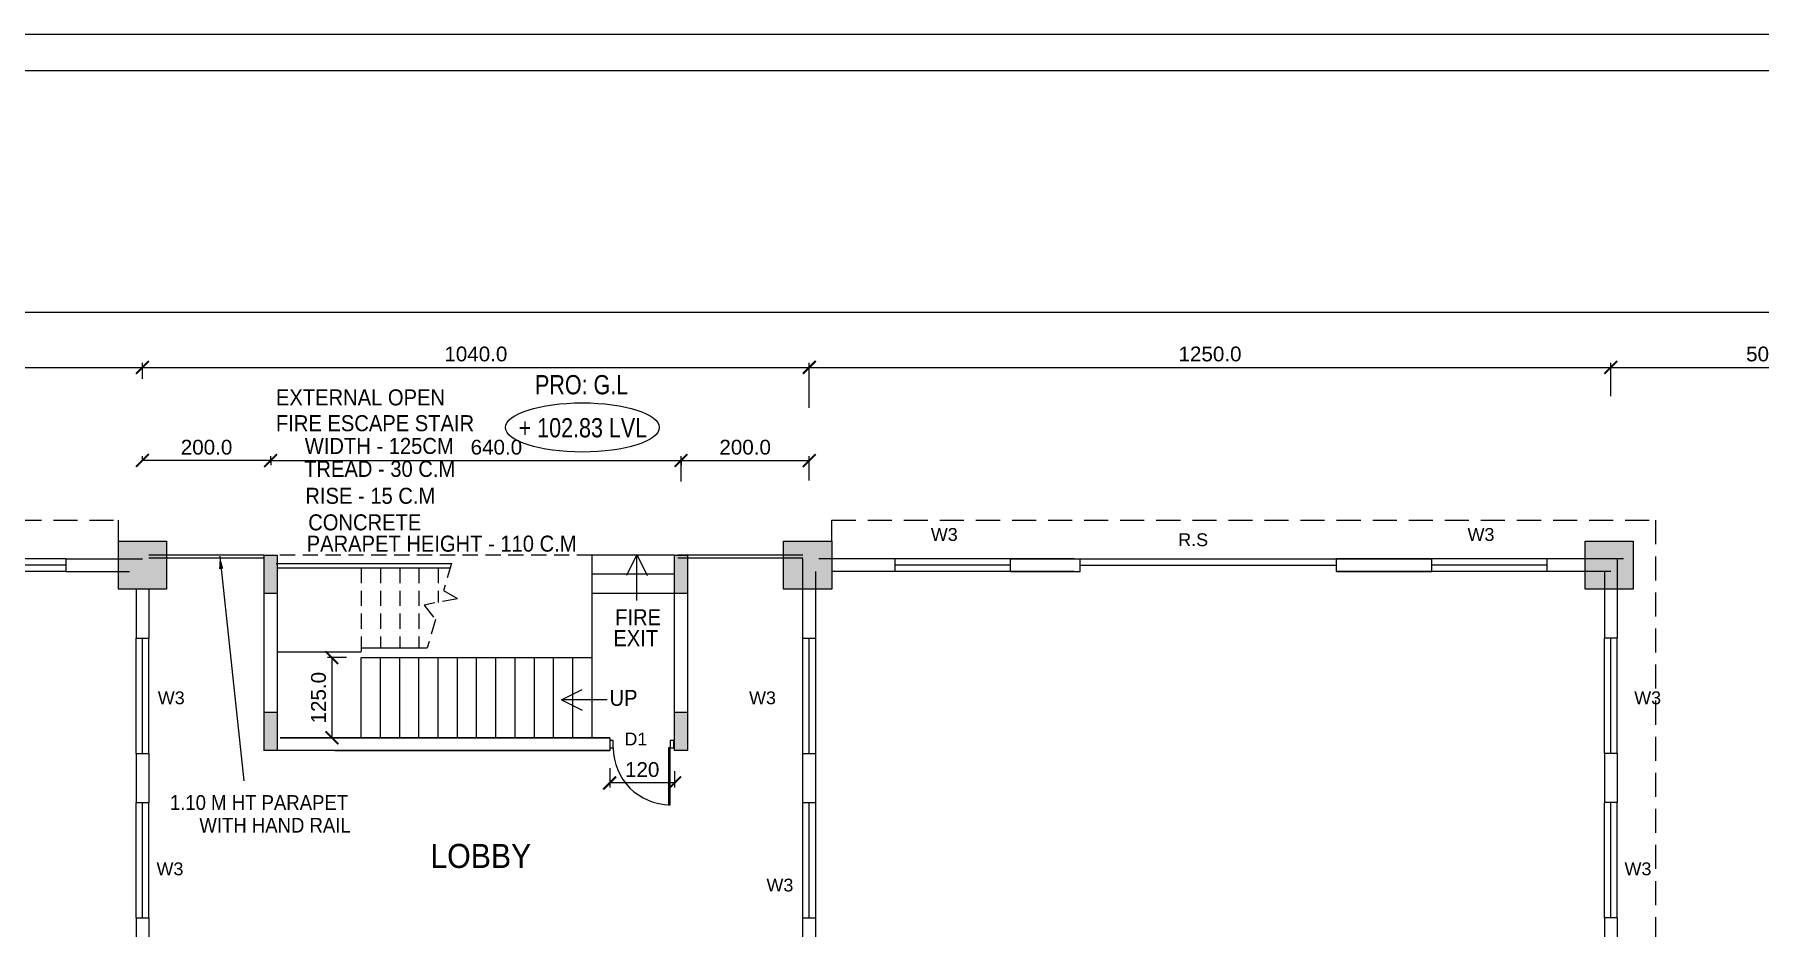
# Model space of a CAD drawing. Extents: x 53439 to 79867, y -144071 to -73305.
# Drawn here: x 59404 to 62094, y -123435 to -122042 of the extents above; entities that cross this region are included whole.
import ezdxf
from ezdxf.enums import TextEntityAlignment as Align

# ---------------------------------------------------------------- set-up
doc = ezdxf.new("R2010")
doc.units = 0
doc.header["$LTSCALE"] = 0.1
doc.header["$MEASUREMENT"] = 0
doc.header["$PDMODE"] = 35
doc.header["$PDSIZE"] = -0.8
doc.linetypes.add('HIDDEN', pattern=[0.375, 0.25, -0.125])
doc.layers.get('0').update_dxf_attribs({"linetype": 'CONTINUOUS'})
doc.layers.get('DEFPOINTS').update_dxf_attribs({"linetype": 'CONTINUOUS'})
for name, color, linetype in [('BOR', 200, 'CONTINUOUS'), ('BOR1', 230, 'CONTINUOUS'), ('DOOR', 30, 'CONTINUOUS'), ('ESELEVATION', 7, 'CONTINUOUS'), ('HAT', 253, 'CONTINUOUS'), ('LAYER4', 130, 'CONTINUOUS'), ('STAIR', 142, 'CONTINUOUS'), ('TEXT', 7, 'CONTINUOUS'), ('TEXT-3', 130, 'CONTINUOUS'), ('THIN_HA', 253, 'CONTINUOUS'), ('WALL', 6, 'CONTINUOUS'), ('WIN', 102, 'CONTINUOUS')]:
    doc.layers.add(name, color=color, linetype=linetype)
doc.styles.add('1MM', font='arial.ttf')
doc.styles.add('DIM', font='arial.ttf', dxfattribs={"width": 0.7, "height": 1})
doc.styles.add('DUTCH', font='arial.ttf')
doc.dimstyles.new('KRI', dxfattribs={"dimtxt": 23, "dimasz": 20, "dimexe": 7, "dimexo": 0, "dimgap": 9, "dimtad": 1, "dimdec": 1, "dimzin": 1, "dimtxsty": '1MM', "dimblk": 'ARCHTICK', "dimcen": 0.5, "dimclrd": 252, "dimclre": 252, "dimclrt": 7, "dimaunit": 1, "dimadec": 8, "dimazin": 3, "dimtfac": 1, "dimtdec": 1, "dimtmove": 0, "dimatfit": 3})

# ---------------------------------------------------------------- blocks, each defined once
blk = doc.blocks.new('A$C764D24B9')
at = {"layer": 'DOOR'}
for points in [[(0.056, 0.111), (0.083, 0.111), (0.083, 1), (0.056, 1)], [(0, 0), (0.056, 0), (0.056, 0.111), (0, 0.111)], [(0.944, 0), (1, 0), (1, 0.111), (0.944, 0.111)]]:
    blk.add_lwpolyline(points, close=True, dxfattribs=at)
blk.add_arc((0.056, 0.111), 0.889, 0, 90, dxfattribs=at)
blk = doc.blocks.new('_ARCHTICK')
at = {"layer": 'WALL', "color": 0, "const_width": 0.15}
blk.add_lwpolyline([(-0.5, -0.5), (0.5, 0.5)], dxfattribs=at)
blk = doc.blocks.new('*D48')
at = {"color": 252, "linetype": 'CONTINUOUS', "ltscale": 0.1}
for p, q in [((59572.3, -122706.8), (59572.3, -122699.8)), ((59772.3, -122706.8), (59772.3, -122699.8)), ((59772.3, -122706.8), (59572.3, -122706.8))]:
    blk.add_line(p, q, dxfattribs=at)
at = {"layer": 'DEFPOINTS', "color": 0, "linetype": 'CONTINUOUS', "ltscale": 0.1}
for p in [(59572.3, -122706.8), (59572.3, -122706.8), (59772.3, -122706.8)]:
    blk.add_point(p, dxfattribs=at)
at = {"color": 252, "linetype": 'CONTINUOUS', "ltscale": 0.1, "xscale": 20, "yscale": 20, "zscale": 20, "rotation": 180}
blk.add_blockref('_ARCHTICK', (59572.3, -122706.8), dxfattribs=at)
at = {"color": 252, "linetype": 'CONTINUOUS', "ltscale": 0.1, "xscale": 20, "yscale": 20, "zscale": 20}
blk.add_blockref('_ARCHTICK', (59772.3, -122706.8), dxfattribs=at)
at = {"color": 7, "linetype": 'CONTINUOUS', "ltscale": 0.1, "insert": (59672.3, -122686.1), "char_height": 23, "attachment_point": 5, "style": '1MM'}
blk.add_mtext('200.0', dxfattribs=at)
blk = doc.blocks.new('*D49')
at = {"color": 252, "linetype": 'CONTINUOUS', "ltscale": 0.1}
for p, q in [((60412.3, -122739.5), (60412.3, -122699.8)), ((60612.3, -122738), (60612.3, -122699.8)), ((60412.3, -122706.8), (60612.3, -122706.8))]:
    blk.add_line(p, q, dxfattribs=at)
at = {"layer": 'DEFPOINTS', "color": 0, "linetype": 'CONTINUOUS', "ltscale": 0.1}
for p in [(60612.3, -122706.8), (60412.3, -122739.5), (60612.3, -122738)]:
    blk.add_point(p, dxfattribs=at)
at = {"color": 252, "linetype": 'CONTINUOUS', "ltscale": 0.1, "xscale": 20, "yscale": 20, "zscale": 20, "rotation": 180}
blk.add_blockref('_ARCHTICK', (60412.3, -122706.8), dxfattribs=at)
at = {"color": 252, "linetype": 'CONTINUOUS', "ltscale": 0.1, "xscale": 20, "yscale": 20, "zscale": 20}
blk.add_blockref('_ARCHTICK', (60612.3, -122706.8), dxfattribs=at)
at = {"color": 7, "linetype": 'CONTINUOUS', "ltscale": 0.1, "insert": (60512.3, -122686.1), "char_height": 23, "attachment_point": 5, "style": '1MM'}
blk.add_mtext('200.0', dxfattribs=at)
blk = doc.blocks.new('HHRH')
at = {"layer": 'THIN_HA', "linetype": 'CONTINUOUS', "ltscale": 0.1}
blk.add_hatch(color=2, dxfattribs=at).paths.add_polyline_path([(-6923.03, -1177.102), (-6922.28, -1177.102), (-6922.28, -1177.852), (-6923.03, -1177.852)])
at = {"layer": 'THIN_HA', "color": 2, "linetype": 'CONTINUOUS', "ltscale": 0.1}
blk.add_lwpolyline([(-6923.03, -1177.102), (-6922.28, -1177.102), (-6922.28, -1177.852), (-6923.03, -1177.852)], close=True, dxfattribs=at)
blk = doc.blocks.new('*D60')
at = {"color": 252, "linetype": 'CONTINUOUS', "ltscale": 0.1}
for p, q in [((59572.3, -122706.8), (59572.3, -122699.8)), ((59772.3, -122706.8), (59772.3, -122699.8)), ((59772.3, -122706.8), (59572.3, -122706.8))]:
    blk.add_line(p, q, dxfattribs=at)
at = {"layer": 'DEFPOINTS', "color": 0, "linetype": 'CONTINUOUS', "ltscale": 0.1}
for p in [(59572.3, -122706.8), (59572.3, -122706.8), (59772.3, -122706.8)]:
    blk.add_point(p, dxfattribs=at)
at = {"color": 252, "linetype": 'CONTINUOUS', "ltscale": 0.1, "xscale": 20, "yscale": 20, "zscale": 20, "rotation": 180}
blk.add_blockref('_ARCHTICK', (59572.3, -122706.8), dxfattribs=at)
at = {"color": 252, "linetype": 'CONTINUOUS', "ltscale": 0.1, "xscale": 20, "yscale": 20, "zscale": 20}
blk.add_blockref('_ARCHTICK', (59772.3, -122706.8), dxfattribs=at)
at = {"color": 7, "linetype": 'CONTINUOUS', "ltscale": 0.1, "insert": (59672.3, -122686.1), "char_height": 23, "attachment_point": 5, "style": '1MM'}
blk.add_mtext('200.0', dxfattribs=at)
blk = doc.blocks.new('*D61')
at = {"color": 252, "linetype": 'CONTINUOUS', "ltscale": 0.1}
for p, q in [((60412.3, -122739.5), (60412.3, -122699.8)), ((60612.3, -122738), (60612.3, -122699.8)), ((60412.3, -122706.8), (60612.3, -122706.8))]:
    blk.add_line(p, q, dxfattribs=at)
at = {"layer": 'DEFPOINTS', "color": 0, "linetype": 'CONTINUOUS', "ltscale": 0.1}
for p in [(60612.3, -122706.8), (60412.3, -122739.5), (60612.3, -122738)]:
    blk.add_point(p, dxfattribs=at)
at = {"color": 252, "linetype": 'CONTINUOUS', "ltscale": 0.1, "xscale": 20, "yscale": 20, "zscale": 20, "rotation": 180}
blk.add_blockref('_ARCHTICK', (60412.3, -122706.8), dxfattribs=at)
at = {"color": 252, "linetype": 'CONTINUOUS', "ltscale": 0.1, "xscale": 20, "yscale": 20, "zscale": 20}
blk.add_blockref('_ARCHTICK', (60612.3, -122706.8), dxfattribs=at)
at = {"color": 7, "linetype": 'CONTINUOUS', "ltscale": 0.1, "insert": (60512.3, -122686.1), "char_height": 23, "attachment_point": 5, "style": '1MM'}
blk.add_mtext('200.0', dxfattribs=at)
blk = doc.blocks.new('*D70')
at = {"color": 252, "linetype": 'CONTINUOUS', "ltscale": 0.1}
for p, q in [((59572.3, -122706.8), (59572.3, -122699.8)), ((59772.3, -122706.8), (59772.3, -122699.8)), ((59772.3, -122706.8), (59572.3, -122706.8))]:
    blk.add_line(p, q, dxfattribs=at)
at = {"layer": 'DEFPOINTS', "color": 0, "linetype": 'CONTINUOUS', "ltscale": 0.1}
for p in [(59572.3, -122706.8), (59572.3, -122706.8), (59772.3, -122706.8)]:
    blk.add_point(p, dxfattribs=at)
at = {"color": 252, "linetype": 'CONTINUOUS', "ltscale": 0.1, "xscale": 20, "yscale": 20, "zscale": 20, "rotation": 180}
blk.add_blockref('_ARCHTICK', (59572.3, -122706.8), dxfattribs=at)
at = {"color": 252, "linetype": 'CONTINUOUS', "ltscale": 0.1, "xscale": 20, "yscale": 20, "zscale": 20}
blk.add_blockref('_ARCHTICK', (59772.3, -122706.8), dxfattribs=at)
at = {"color": 7, "linetype": 'CONTINUOUS', "ltscale": 0.1, "insert": (59672.3, -122686.1), "char_height": 23, "attachment_point": 5, "style": '1MM'}
blk.add_mtext('200.0', dxfattribs=at)
blk = doc.blocks.new('*D71')
at = {"color": 252, "linetype": 'CONTINUOUS', "ltscale": 0.1}
for p, q in [((60412.3, -122739.5), (60412.3, -122699.8)), ((60612.3, -122738), (60612.3, -122699.8)), ((60412.3, -122706.8), (60612.3, -122706.8))]:
    blk.add_line(p, q, dxfattribs=at)
at = {"layer": 'DEFPOINTS', "color": 0, "linetype": 'CONTINUOUS', "ltscale": 0.1}
for p in [(60612.3, -122706.8), (60412.3, -122739.5), (60612.3, -122738)]:
    blk.add_point(p, dxfattribs=at)
at = {"color": 252, "linetype": 'CONTINUOUS', "ltscale": 0.1, "xscale": 20, "yscale": 20, "zscale": 20, "rotation": 180}
blk.add_blockref('_ARCHTICK', (60412.3, -122706.8), dxfattribs=at)
at = {"color": 252, "linetype": 'CONTINUOUS', "ltscale": 0.1, "xscale": 20, "yscale": 20, "zscale": 20}
blk.add_blockref('_ARCHTICK', (60612.3, -122706.8), dxfattribs=at)
at = {"color": 7, "linetype": 'CONTINUOUS', "ltscale": 0.1, "insert": (60512.3, -122686.1), "char_height": 23, "attachment_point": 5, "style": '1MM'}
blk.add_mtext('200.0', dxfattribs=at)
blk = doc.blocks.new('*D72')
at = {"color": 252, "linetype": 'CONTINUOUS', "ltscale": 0.1}
for p, q in [((59772.3, -122706.8), (59772.3, -122713.8)), ((59772.3, -122706.8), (60412.3, -122706.8)), ((60412.3, -122706.8), (60412.3, -122713.8))]:
    blk.add_line(p, q, dxfattribs=at)
at = {"layer": 'DEFPOINTS', "color": 0, "linetype": 'CONTINUOUS', "ltscale": 0.1}
for p in [(59772.3, -122706.8), (60412.3, -122706.8), (60412.3, -122706.8)]:
    blk.add_point(p, dxfattribs=at)
at = {"color": 252, "linetype": 'CONTINUOUS', "ltscale": 0.1, "xscale": 20, "yscale": 20, "zscale": 20, "rotation": 180}
blk.add_blockref('_ARCHTICK', (59772.3, -122706.8), dxfattribs=at)
at = {"color": 252, "linetype": 'CONTINUOUS', "ltscale": 0.1, "xscale": 20, "yscale": 20, "zscale": 20}
blk.add_blockref('_ARCHTICK', (60412.3, -122706.8), dxfattribs=at)
at = {"color": 7, "linetype": 'CONTINUOUS', "ltscale": 0.1, "insert": (60124.3, -122686.1), "char_height": 23, "attachment_point": 5, "style": '1MM'}
blk.add_mtext('640.0', dxfattribs=at)
blk = doc.blocks.new('*D97')
at = {"layer": 'DEFPOINTS', "color": 0, "linetype": 'CONTINUOUS', "ltscale": 0.1}
for p in [(59572.3, -122561.6), (58322.3, -122579.4), (59572.3, -122579.4)]:
    blk.add_point(p, dxfattribs=at)
at = {"layer": 'WIN', "color": 252, "linetype": 'CONTINUOUS', "ltscale": 0.1}
for p, q in [((58322.3, -122579.4), (58322.3, -122554.6)), ((58322.3, -122561.6), (59572.3, -122561.6)), ((59572.3, -122579.4), (59572.3, -122554.6))]:
    blk.add_line(p, q, dxfattribs=at)
at = {"layer": 'WIN', "color": 252, "linetype": 'CONTINUOUS', "ltscale": 0.1, "xscale": 20, "yscale": 20, "zscale": 20, "rotation": 180}
blk.add_blockref('_ARCHTICK', (58322.3, -122561.6), dxfattribs=at)
at = {"layer": 'WIN', "color": 252, "linetype": 'CONTINUOUS', "ltscale": 0.1, "xscale": 20, "yscale": 20, "zscale": 20}
blk.add_blockref('_ARCHTICK', (59572.3, -122561.6), dxfattribs=at)
at = {"layer": 'WIN', "color": 7, "linetype": 'CONTINUOUS', "ltscale": 0.1, "insert": (58947.3, -122540.8), "char_height": 23, "attachment_point": 5, "style": '1MM'}
blk.add_mtext('1250.0', dxfattribs=at)
blk = doc.blocks.new('*D75')
at = {"layer": 'DEFPOINTS', "color": 0, "linetype": 'CONTINUOUS', "ltscale": 0.1}
for p in [(60612.3, -122561.6), (59572.3, -122579.4), (60612.3, -122579.4)]:
    blk.add_point(p, dxfattribs=at)
at = {"layer": 'WIN', "color": 252, "linetype": 'CONTINUOUS', "ltscale": 0.1}
for p, q in [((59572.3, -122579.4), (59572.3, -122554.6)), ((59572.3, -122561.6), (60612.3, -122561.6)), ((60612.3, -122579.4), (60612.3, -122554.6))]:
    blk.add_line(p, q, dxfattribs=at)
at = {"layer": 'WIN', "color": 252, "linetype": 'CONTINUOUS', "ltscale": 0.1, "xscale": 20, "yscale": 20, "zscale": 20, "rotation": 180}
blk.add_blockref('_ARCHTICK', (59572.3, -122561.6), dxfattribs=at)
at = {"layer": 'WIN', "color": 252, "linetype": 'CONTINUOUS', "ltscale": 0.1, "xscale": 20, "yscale": 20, "zscale": 20}
blk.add_blockref('_ARCHTICK', (60612.3, -122561.6), dxfattribs=at)
at = {"layer": 'WIN', "color": 7, "linetype": 'CONTINUOUS', "ltscale": 0.1, "insert": (60092.3, -122540.8), "char_height": 23, "attachment_point": 5, "style": '1MM'}
blk.add_mtext('1040.0', dxfattribs=at)
blk = doc.blocks.new('*D98')
at = {"layer": 'DEFPOINTS', "color": 0, "linetype": 'CONTINUOUS', "ltscale": 0.1}
for p in [(61862.3, -122561.6), (61862.3, -122606.6), (60612.3, -122624.6)]:
    blk.add_point(p, dxfattribs=at)
at = {"layer": 'WIN', "color": 252, "linetype": 'CONTINUOUS', "ltscale": 0.1}
for p, q in [((60612.3, -122624.6), (60612.3, -122554.6)), ((60612.3, -122561.6), (61862.3, -122561.6)), ((61862.3, -122606.6), (61862.3, -122554.6))]:
    blk.add_line(p, q, dxfattribs=at)
at = {"layer": 'WIN', "color": 252, "linetype": 'CONTINUOUS', "ltscale": 0.1, "xscale": 20, "yscale": 20, "zscale": 20, "rotation": 180}
blk.add_blockref('_ARCHTICK', (60612.3, -122561.6), dxfattribs=at)
at = {"layer": 'WIN', "color": 252, "linetype": 'CONTINUOUS', "ltscale": 0.1, "xscale": 20, "yscale": 20, "zscale": 20}
blk.add_blockref('_ARCHTICK', (61862.3, -122561.6), dxfattribs=at)
at = {"layer": 'WIN', "color": 7, "linetype": 'CONTINUOUS', "ltscale": 0.1, "insert": (61237.3, -122540.8), "char_height": 23, "attachment_point": 5, "style": '1MM'}
blk.add_mtext('1250.0', dxfattribs=at)
blk = doc.blocks.new('*D99')
at = {"layer": 'DEFPOINTS', "color": 0, "linetype": 'CONTINUOUS', "ltscale": 0.1}
for p in [(62364.8, -122561.6), (61862.3, -122606.6), (62364.8, -122629.2)]:
    blk.add_point(p, dxfattribs=at)
at = {"layer": 'WIN', "color": 252, "linetype": 'CONTINUOUS', "ltscale": 0.1}
for p, q in [((61862.3, -122606.6), (61862.3, -122554.6)), ((61862.3, -122561.6), (62364.8, -122561.6)), ((62364.8, -122629.2), (62364.8, -122554.6))]:
    blk.add_line(p, q, dxfattribs=at)
at = {"layer": 'WIN', "color": 252, "linetype": 'CONTINUOUS', "ltscale": 0.1, "xscale": 20, "yscale": 20, "zscale": 20, "rotation": 180}
blk.add_blockref('_ARCHTICK', (61862.3, -122561.6), dxfattribs=at)
at = {"layer": 'WIN', "color": 252, "linetype": 'CONTINUOUS', "ltscale": 0.1, "xscale": 20, "yscale": 20, "zscale": 20}
blk.add_blockref('_ARCHTICK', (62364.8, -122561.6), dxfattribs=at)
at = {"layer": 'WIN', "color": 7, "linetype": 'CONTINUOUS', "ltscale": 0.1, "insert": (62113.6, -122540.8), "char_height": 23, "attachment_point": 5, "style": '1MM'}
blk.add_mtext('502.5', dxfattribs=at)
blk = doc.blocks.new('*D111')
at = {"layer": 'DEFPOINTS', "color": 0, "linetype": 'CONTINUOUS', "ltscale": 0.1}
for p in [(72060.4, -122475.5), (58322.3, -122503.6), (72060.4, -122503.6, 0)]:
    blk.add_point(p, dxfattribs=at)
at = {"layer": 'WIN', "color": 252, "linetype": 'CONTINUOUS', "ltscale": 0.1}
for p, q in [((58322.3, -122503.6), (58322.3, -122468.5)), ((58322.3, -122475.5), (72060.4, -122475.5)), ((72060.4, -122503.6), (72060.4, -122468.5))]:
    blk.add_line(p, q, dxfattribs=at)
at = {"layer": 'WIN', "color": 252, "linetype": 'CONTINUOUS', "ltscale": 0.1, "xscale": 20, "yscale": 20, "zscale": 20, "rotation": 180}
blk.add_blockref('_ARCHTICK', (58322.3, -122475.5), dxfattribs=at)
at = {"layer": 'WIN', "color": 252, "linetype": 'CONTINUOUS', "ltscale": 0.1, "xscale": 20, "yscale": 20, "zscale": 20}
blk.add_blockref('_ARCHTICK', (72060.4, -122475.5), dxfattribs=at)
at = {"layer": 'WIN', "color": 7, "linetype": 'CONTINUOUS', "ltscale": 0.1, "insert": (65191.4, -122454.7), "char_height": 23, "attachment_point": 5, "style": '1MM'}
blk.add_mtext('13738.1', dxfattribs=at)
blk = doc.blocks.new('*D83')
at = {"layer": 'DEFPOINTS', "color": 0, "linetype": 'CONTINUOUS', "ltscale": 0.1}
for p in [(59890.8, -123014.1), (59867.7, -123139.1), (59890.8, -123139.1)]:
    blk.add_point(p, dxfattribs=at)
at = {"layer": 'WALL', "color": 252, "linetype": 'CONTINUOUS', "ltscale": 0.1}
for p, q in [((59890.8, -123014.1), (59860.7, -123014.1)), ((59867.7, -123014.1), (59867.7, -123139.1)), ((59890.8, -123139.1), (59860.7, -123139.1))]:
    blk.add_line(p, q, dxfattribs=at)
at = {"layer": 'WALL', "color": 252, "linetype": 'CONTINUOUS', "ltscale": 0.1, "xscale": 20, "yscale": 20, "zscale": 20}
for p, rotation in [((59867.7, -123014.1), 90), ((59867.7, -123139.1), 270)]:
    blk.add_blockref('_ARCHTICK', p, dxfattribs=dict(at, rotation=rotation))
at = {"layer": 'WALL', "color": 7, "linetype": 'CONTINUOUS', "ltscale": 0.1, "insert": (59847, -123076.6), "char_height": 23, "attachment_point": 5, "rotation": 90, "style": '1MM'}
blk.add_mtext('125.0', dxfattribs=at)
blk = doc.blocks.new('*D38')
at = {"layer": 'DEFPOINTS', "color": 0, "linetype": 'CONTINUOUS', "ltscale": 0.1}
for p in [(60301.1, -123186.6), (60301.1, -123209.5), (60402.3, -123191.1)]:
    blk.add_point(p, dxfattribs=at)
at = {"layer": 'HAT', "color": 252, "ltscale": 0.1}
for p, q in [((60301.1, -123186.6), (60301.1, -123216.5)), ((60402.3, -123209.5), (60301.1, -123209.5)), ((60402.3, -123191.1), (60402.3, -123216.5))]:
    blk.add_line(p, q, dxfattribs=at)
at = {"layer": 'HAT', "color": 252, "linetype": 'CONTINUOUS', "ltscale": 0.1, "xscale": 20, "yscale": 20, "zscale": 20, "rotation": 180}
blk.add_blockref('_ARCHTICK', (60301.1, -123209.5), dxfattribs=at)
at = {"layer": 'HAT', "color": 252, "linetype": 'CONTINUOUS', "ltscale": 0.1, "xscale": 20, "yscale": 20, "zscale": 20}
blk.add_blockref('_ARCHTICK', (60402.3, -123209.5), dxfattribs=at)
at = {"layer": 'HAT', "color": 7, "linetype": 'CONTINUOUS', "ltscale": 0.1, "insert": (60351.7, -123188.8), "char_height": 23, "attachment_point": 5, "style": '1MM'}
blk.add_mtext('120', dxfattribs=at)

msp = doc.modelspace()

# ---------------------------------------------------------------- hatches: boundary and pattern name
at = {"layer": 'THIN_HA', "linetype": 'CONTINUOUS', "ltscale": 0.1}
for points in [[(59762.31, -122854.12), (59782.31, -122854.12), (59782.31, -122914.12), (59762.31, -122914.12)], [(60402.31, -122854.12), (60422.31, -122854.12), (60422.31, -122914.12), (60402.31, -122914.12)], [(59762.31, -123099.12), (59782.31, -123099.12), (59782.31, -123159.12), (59762.31, -123159.12)], [(60402.31, -123099.12), (60422.31, -123099.12), (60422.31, -123159.12), (60402.31, -123159.12)]]:
    msp.add_hatch(color=2, dxfattribs=at).paths.add_polyline_path(points)

# ---------------------------------------------------------------- linework, layer by layer
at = {"layer": 'BOR'}
msp.add_lwpolyline([(73435.88, -122099.01), (57228.06, -122099.01), (57228.06, -130290.29), (73435.88, -130290.29)], close=True, dxfattribs=at)
at = {"layer": 'BOR1'}
msp.add_lwpolyline([(73492.41, -122042.48), (57171.54, -122042.48), (57171.54, -130346.82), (73492.41, -130346.82)], close=True, dxfattribs=at)
at = {"layer": 'DOOR', "linetype": 'HIDDEN', "ltscale": 1500}
for p, q in [((58252.31, -122799.95, 0), (59534.81, -122799.95)), ((60647.31, -122799.95, 0), (61932.31, -122799.95, 0)), ((60647.31, -122832.45), (60647.31, -122799.95, 0)), ((61932.31, -122799.95, 0), (61932.31, -125078.28))]:
    msp.add_line(p, q, dxfattribs=at)
at = {"layer": 'DOOR', "linetype": 'CONTINUOUS', "ltscale": 0.1}
for points in [[(59781.06, -122867.12), (60054.15, -122867.12)], [(59782.31, -122874.12), (60052.15, -122874.12)]]:
    msp.add_lwpolyline(points, dxfattribs=at)
at = {"layer": 'HAT', "linetype": 'CONTINUOUS', "ltscale": 0.1}
msp.add_ellipse((60258.44, -122655.23), major_axis=(119.94, 0), ratio=0.3200315, dxfattribs=at)
at = {"layer": 'LAYER4', "linetype": 'CONTINUOUS', "ltscale": 0.1}
for p, q in [((59762.31, -122859.12, 0), (59582.31, -122859.12, 0)), ((59872.31, -123159.12, 0), (60301.06, -123159.12, 0))]:
    msp.add_line(p, q, dxfattribs=at)
at = {"layer": 'LAYER4', "linetype": 'CONTINUOUS', "ltscale": 0.1, "elevation": 0}
msp.add_lwpolyline([(59762.31, -122854.12), (59582.31, -122854.12)], dxfattribs=at)
at = {"layer": 'LAYER4', "linetype": 'CONTINUOUS', "ltscale": 0.1}
for points in [[(60602.31, -122854.12), (60407.31, -122854.12)], [(60602.31, -122859.12), (60407.31, -122859.12)]]:
    msp.add_lwpolyline(points, dxfattribs=at)
at = {"layer": 'STAIR', "linetype": 'HIDDEN', "ltscale": 950}
for p, q in [((60273.56, -122854.12), (59782.31, -122854.12)), ((60054.15, -122867.12), (60042.08, -122909.42)), ((60042.08, -122909.42), (60063.56, -122922.22)), ((60063.56, -122922.22), (60011.74, -122932.12)), ((60011.74, -122932.12), (60029.13, -122954.83)), ((60029.13, -122954.83), (60016.49, -122999.12))]:
    msp.add_line(p, q, dxfattribs=at)
at = {"layer": 'STAIR', "linetype": 'CONTINUOUS', "ltscale": 0.1}
for p, q in [((60402.31, -122854.12), (60273.56, -122854.12)), ((60402.31, -122884.12), (60273.56, -122884.12)), ((60402.31, -122914.12), (60273.56, -122914.12)), ((59913.56, -123005.57), (59782.31, -123005.57))]:
    msp.add_line(p, q, dxfattribs=at)
for points in [[(60273.56, -123139.12), (60273.56, -122854.12)], [(59913.56, -122999.12), (60016.49, -122999.12)], [(59913.56, -123014.12), (60273.56, -123014.12)], [(59913.56, -123139.12), (59913.56, -123014.12)], [(59943.56, -123139.12), (59943.56, -123014.12)], [(59973.56, -123139.12), (59973.56, -123014.12)], [(60003.56, -123139.12), (60003.56, -123014.12)], [(60033.56, -123139.12), (60033.56, -123014.12)], [(60063.56, -123139.12), (60063.56, -123014.12)], [(60093.56, -123139.12), (60093.56, -123014.12)], [(60123.56, -123139.12), (60123.56, -123014.12)], [(60153.56, -123139.12), (60153.56, -123014.12)], [(60183.56, -123139.12), (60183.56, -123014.12)], [(60213.56, -123139.12), (60213.56, -123014.12)], [(60243.56, -123139.12), (60243.56, -123014.12)]]:
    msp.add_lwpolyline(points, dxfattribs=at)
at = {"layer": 'STAIR', "linetype": 'HIDDEN', "ltscale": 950}
for points in [[(59913.56, -122874.12), (59913.56, -123014.12)], [(59943.56, -122874.12), (59943.56, -122999.12)], [(59973.56, -122874.12), (59973.56, -122999.12)], [(60003.56, -122874.12), (60003.56, -122999.12)], [(60033.56, -122874.12), (60033.56, -122927.95)]]:
    msp.add_lwpolyline(points, dxfattribs=at)
at = {"layer": 'THIN_HA', "color": 2, "linetype": 'CONTINUOUS', "ltscale": 0.1, "elevation": 0}
for points in [[(59762.31, -122854.12), (59782.31, -122854.12), (59782.31, -122914.12), (59762.31, -122914.12)], [(60402.31, -122854.12), (60422.31, -122854.12), (60422.31, -122914.12), (60402.31, -122914.12)], [(59762.31, -123099.12), (59782.31, -123099.12), (59782.31, -123159.12), (59762.31, -123159.12)], [(60402.31, -123099.12), (60422.31, -123099.12), (60422.31, -123159.12), (60402.31, -123159.12)]]:
    msp.add_lwpolyline(points, close=True, dxfattribs=at)
at = {"layer": 'WALL', "linetype": 'CONTINUOUS', "ltscale": 0.1}
for p, q in [((59453.31, -122859.95, 0), (59572.31, -122859.95, 0)), ((59453.31, -122859.95, 0), (59552.31, -122859.95, 0)), ((59453.31, -122859.95, 0), (59572.31, -122859.95, 0)), ((59453.31, -122879.95, 0), (59453.31, -122859.95, 0)), ((59762.31, -123159.38, 0), (59762.31, -122854.12, 0)), ((60343.43, -122853.41), (60327.43, -122885.91)), ((60343.43, -122924.91), (60343.43, -122853.41)), ((60343.43, -122853.41), (60359.43, -122885.91)), ((60402.31, -123159.12), (60402.31, -122854.12)), ((60422.31, -122854.12), (60422.31, -123159.12)), ((60602.31, -122983.7), (60602.31, -122859.95)), ((60746.31, -122859.95, 0), (60627.31, -122859.95, 0)), ((60746.31, -122859.95, 0), (60677.31, -122859.95, 0)), ((60746.31, -122859.95, 0), (60697.31, -122859.95, 0)), ((60746.31, -122879.95), (60746.31, -122859.95)), ((61025.31, -122859.95, 0), (60926.31, -122859.95, 0)), ((61025.31, -122859.95, 0), (60926.31, -122859.95, 0)), ((61025.31, -122859.95, 0), (60926.31, -122859.95, 0)), ((61025.31, -122859.95, 0), (60926.31, -122859.95, 0)), ((61025.31, -122859.95, 0), (60926.31, -122859.95, 0)), ((60926.31, -122859.95, 0), (61025.31, -122859.95, 0)), ((60926.31, -122859.95, 0), (61034.81, -122859.95, 0)), ((60926.31, -122879.95), (60926.31, -122859.95)), ((61034.81, -122879.95, 0), (61034.81, -122859.95, 0)), ((61583.31, -122859.95, 0), (61434.81, -122859.95, 0)), ((61583.31, -122859.95, 0), (61434.81, -122859.95, 0)), ((61583.31, -122859.95, 0), (61434.81, -122859.95, 0)), ((61583.31, -122859.95, 0), (61434.81, -122859.95, 0)), ((61583.31, -122859.95, 0), (61434.81, -122859.95, 0)), ((61434.81, -122859.95, 0), (61583.31, -122859.95, 0)), ((61434.81, -122859.95, 0), (61583.31, -122859.95, 0)), ((61434.81, -122879.95, 0), (61434.81, -122859.95, 0)), ((61583.31, -122879.95, 0), (61583.31, -122859.95, 0)), ((61867.31, -122859.95, 0), (61763.31, -122859.95, 0)), ((61882.31, -122859.95, 0), (61763.31, -122859.95, 0)), ((61763.31, -122879.95, 0), (61763.31, -122859.95, 0)), ((61872.31, -122859.95), (61872.31, -122983.7)), ((59453.31, -122879.95, 0), (59552.31, -122879.95, 0)), ((59453.31, -122879.95, 0), (59552.31, -122879.95, 0)), ((60622.31, -122983.7), (60622.31, -122879.95)), ((60746.31, -122879.95, 0), (60647.31, -122879.95, 0)), ((60746.31, -122879.95, 0), (60697.31, -122879.95, 0)), ((61025.31, -122879.95, 0), (60926.31, -122879.95, 0)), ((61025.31, -122879.95, 0), (60926.31, -122879.95, 0)), ((61025.31, -122879.95, 0), (60926.31, -122879.95, 0)), ((61025.31, -122879.95, 0), (60926.31, -122879.95, 0)), ((61025.31, -122879.95, 0), (60926.31, -122879.95, 0)), ((60926.31, -122879.95, 0), (61025.31, -122879.95, 0)), ((60926.31, -122879.95, 0), (61025.31, -122879.95, 0)), ((60926.31, -122879.95, 0), (61034.81, -122879.95, 0)), ((61583.31, -122879.95, 0), (61434.81, -122879.95, 0)), ((61583.31, -122879.95, 0), (61434.81, -122879.95, 0)), ((61583.31, -122879.95, 0), (61434.81, -122879.95, 0)), ((61583.31, -122879.95, 0), (61434.81, -122879.95, 0)), ((61583.31, -122879.95, 0), (61434.81, -122879.95, 0)), ((61434.81, -122879.95, 0), (61583.31, -122879.95, 0)), ((61434.81, -122879.95, 0), (61583.31, -122879.95, 0)), ((61434.81, -122879.95, 0), (61583.31, -122879.95, 0)), ((61862.31, -122879.95, 0), (61763.31, -122879.95, 0)), ((61862.31, -122879.95, 0), (61763.31, -122879.95, 0)), ((61852.31, -122879.95), (61852.31, -122983.7)), ((59562.31, -122907.45, 0), (59562.31, -122983.7, 0)), ((59582.31, -122907.45, 0), (59582.31, -122983.7, 0)), ((59562.31, -122983.7), (59582.31, -122983.7)), ((60602.31, -122983.7), (60622.31, -122983.7)), ((61872.31, -122983.7, 0), (61852.31, -122983.7, 0)), ((60225.84, -123080), (60258.34, -123064)), ((60297.34, -123080), (60225.84, -123080)), ((60225.84, -123080), (60258.34, -123096)), ((60301.06, -123159.12, 0), (59767.31, -123159.12, 0)), ((60301.06, -123139.12, 0), (59787.31, -123139.12, 0)), ((59787.31, -123139.12, 0), (60301.06, -123139.12, 0)), ((60301.06, -123139.12), (60301.06, -123159.12)), ((60422.31, -123159.12), (60402.31, -123159.12)), ((60422.31, -123159.12), (60402.31, -123159.12)), ((59562.31, -123163.7, 0), (59562.31, -123239.95, 0)), ((59562.31, -123163.7), (59582.31, -123163.7)), ((59582.31, -123163.7, 0), (59582.31, -123239.95, 0)), ((60602.31, -123239.95), (60602.31, -123163.7)), ((60602.31, -123163.7), (60622.31, -123163.7)), ((60622.31, -123239.95), (60622.31, -123163.7)), ((61852.31, -123163.7), (61852.31, -123239.95)), ((61872.31, -123163.7, 0), (61852.31, -123163.7, 0)), ((61872.31, -123163.7), (61872.31, -123239.95)), ((59562.31, -123239.95), (59582.31, -123239.95)), ((60602.31, -123239.95), (60622.31, -123239.95)), ((61872.31, -123239.95, 0), (61852.31, -123239.95, 0)), ((59562.31, -123419.95, 0), (59562.31, -123557.45, 0)), ((59562.31, -123419.95), (59582.31, -123419.95)), ((59582.31, -123419.95, 0), (59582.31, -123557.45, 0)), ((60602.31, -123557.45), (60602.31, -123419.95)), ((60602.31, -123419.95), (60622.31, -123419.95)), ((60622.31, -123557.45), (60622.31, -123419.95)), ((61852.31, -123419.95), (61852.31, -123496.2)), ((61872.31, -123419.95, 0), (61852.31, -123419.95, 0)), ((61872.31, -123419.95), (61872.31, -123496.2))]:
    msp.add_line(p, q, dxfattribs=at)
for points in [[(59453.31, -122879.95), (59453.31, -122859.95)], [(59782.31, -122854.12), (59782.31, -123139.38)], [(60746.31, -122879.95), (60746.31, -122859.95)], [(60926.31, -122879.95), (60926.31, -122859.95)], [(61583.31, -122879.95), (61583.31, -122859.95)], [(61763.31, -122879.95), (61763.31, -122859.95)], [(59562.31, -122983.7), (59582.31, -122983.7)], [(60602.31, -122983.7), (60622.31, -122983.7)], [(61872.31, -122983.7), (61852.31, -122983.7)], [(59562.31, -123163.7), (59582.31, -123163.7)], [(60602.31, -123163.7), (60622.31, -123163.7)], [(61872.31, -123163.7), (61852.31, -123163.7)], [(59562.31, -123239.95), (59582.31, -123239.95)], [(60602.31, -123239.95), (60622.31, -123239.95)], [(61872.31, -123239.95), (61852.31, -123239.95)], [(59562.31, -123419.95), (59582.31, -123419.95)], [(60602.31, -123419.95), (60622.31, -123419.95)], [(61872.31, -123419.95), (61852.31, -123419.95)]]:
    msp.add_lwpolyline(points, dxfattribs=at)
at = {"layer": 'WIN', "linetype": 'CONTINUOUS', "ltscale": 0.1}
msp.add_line((59534.81, -122832.45), (59534.81, -122799.95), dxfattribs=at)
at = {"layer": 'WIN'}
for p, q in [((59453.31, -122859.95, 0), (59273.31, -122859.95, 0)), ((60926.31, -122859.95), (60746.31, -122859.95)), ((61034.81, -122859.95, 0), (61434.81, -122859.95, 0)), ((61763.31, -122859.95, 0), (61583.31, -122859.95, 0)), ((59453.31, -122869.95, 0), (59273.31, -122869.95, 0)), ((59453.31, -122879.95, 0), (59273.31, -122879.95, 0)), ((60926.31, -122869.95), (60746.31, -122869.95)), ((60926.31, -122879.95), (60746.31, -122879.95)), ((61034.81, -122869.95, 0), (61434.81, -122869.95, 0)), ((61763.31, -122869.95, 0), (61583.31, -122869.95, 0)), ((61763.31, -122879.95, 0), (61583.31, -122879.95, 0)), ((59562.31, -123163.7), (59562.31, -122983.7)), ((59572.31, -123163.7), (59572.31, -122983.7)), ((59582.31, -123163.7), (59582.31, -122983.7)), ((60602.31, -123163.7), (60602.31, -122983.7)), ((60612.31, -123163.7), (60612.31, -122983.7)), ((60622.31, -123163.7), (60622.31, -122983.7)), ((61852.31, -123163.7, 0), (61852.31, -122983.7, 0)), ((61862.31, -123163.7, 0), (61862.31, -122983.7, 0)), ((61872.31, -123163.7, 0), (61872.31, -122983.7, 0)), ((59562.31, -123419.95), (59562.31, -123239.95)), ((59572.31, -123419.95), (59572.31, -123239.95)), ((59582.31, -123419.95), (59582.31, -123239.95)), ((60602.31, -123419.95), (60602.31, -123239.95)), ((60612.31, -123419.95), (60612.31, -123239.95)), ((60622.31, -123419.95), (60622.31, -123239.95)), ((61852.31, -123419.95, 0), (61852.31, -123239.95, 0)), ((61862.31, -123419.95, 0), (61862.31, -123239.95, 0)), ((61872.31, -123419.95, 0), (61872.31, -123239.95, 0))]:
    msp.add_line(p, q, dxfattribs=at)

# ---------------------------------------------------------------- block references
at = {"layer": 'THIN_HA', "color": 2, "linetype": 'CONTINUOUS', "xscale": 100, "yscale": 100, "zscale": 100}
for p in [(751837.78, -5122.2, 0), (752875.28, -5122.2, 0), (754125.28, -5122.2, 0)]:
    msp.add_blockref('HHRH', p, dxfattribs=at)
at = {"layer": 'WALL', "linetype": 'CONTINUOUS', "ltscale": 0.1, "xscale": 100, "yscale": 100, "zscale": 100, "rotation": 180}
msp.add_blockref('A$C764D24B9', (60401.06, -123143.5), dxfattribs=at)

# ---------------------------------------------------------------- texts
at = {"style": 'DIM'}
for s, p in [('W3', (60801.92, -122832.1)), ('W3', (61638.92, -122832.1, 0)), ('R.S', (61187.72, -122840.3, 0)), ('W3', (59596.3, -123086.79)), ('W3', (60518.41, -123086.79, 0)), ('W3', (61898.88, -123086.79)), ('D1', (60324.04, -123151)), ('W3', (59594.32, -123353.49)), ('W3', (61883.76, -123353.49, 0)), ('W3', (60545.58, -123378.8, 0))]:
    msp.add_text(s, height=20, dxfattribs=at).set_placement(p)
at = {"layer": 'ESELEVATION', "linetype": 'CONTINUOUS', "ltscale": 0.1, "style": 'DUTCH', "width": 0.8}
for s, p in [('PRO: G.L', (60257.25, -122588.56)), ('+ 102.83 LVL', (60259.27, -122655.63))]:
    msp.add_text(s, height=30, dxfattribs=at).set_placement(p, align=Align.MIDDLE_CENTER)
at = {"layer": 'TEXT', "style": 'DUTCH', "width": 0.9}
for s, height, p in [('FIRE ', 25, (60309.51, -122963.6)), ('  EXIT', 25, (60289.22, -122996.29)), ('UP', 25, (60300.74, -123089.39)), ('1.10 M HT PARAPET  ', 23, (59615.09, -123251.58)), ('WITH HAND RAIL', 23, (59661.06, -123286.96, 0)), ('LOBBY', 37.5, (60021.43, -123342.09))]:
    msp.add_text(s, height=height, dxfattribs=at).set_placement(p)
at = {"layer": 'TEXT-3', "color": 1, "style": 'DUTCH', "width": 0.9}
for s, p in [('EXTERNAL OPEN', (59780.49, -122620.83, 0)), ('FIRE ESCAPE STAIR', (59780.49, -122661.05, 0)), ('WIDTH - 125CM', (59825.5, -122696.54, 0)), ('TREAD - 30 C.M', (59824.42, -122732.28, 0)), ('RISE - 15 C.M', (59826.42, -122774.28, 0)), ('CONCRETE', (59830.89, -122815.71, 0)), ('PARAPET HEIGHT - 110 C.M', (59828.42, -122848.89))]:
    msp.add_text(s, height=25, dxfattribs=at).set_placement(p)

# ---------------------------------------------------------------- dimensions: what is measured, and where the dimension line sits
at = {"color": 1, "linetype": 'CONTINUOUS', "ltscale": 0.1}
for picture in ['*D48', '*D60', '*D70']:
    dim = msp.add_aligned_dim(p1=(59772.31, -122706.81), p2=(59572.31, -122706.81), distance=0, dimstyle='KRI', dxfattribs=at)
    dim.commit()
    dim.dimension.update_dxf_attribs({"geometry": picture, "text_midpoint": (59672.31, -122686.07)})
dim = msp.add_linear_dim(base=(60412.31, -122706.81), p1=(59772.31, -122706.81), p2=(60412.31, -122706.81), angle=0, dimstyle='KRI', dxfattribs=at)
dim.commit()
dim.dimension.update_dxf_attribs({"geometry": '*D72', "text_midpoint": (60124.31, -122706.81), "dimtype": 129})
for picture in ['*D49', '*D61', '*D71']:
    dim = msp.add_linear_dim(base=(60612.31, -122706.81), p1=(60412.31, -122739.45), p2=(60612.31, -122738.02), angle=180, dimstyle='KRI', dxfattribs=at)
    dim.commit()
    dim.dimension.update_dxf_attribs({"geometry": picture, "text_midpoint": (60512.31, -122686.07)})
at = {"layer": 'HAT', "linetype": 'CONTINUOUS', "ltscale": 0.1}
dim = msp.add_linear_dim(base=(60301.06, -123209.53), p1=(60402.31, -123191.13), p2=(60301.06, -123186.62), text='120', dimstyle='KRI', override={"dimfxl": 0}, dxfattribs=at)
dim.commit()
dim.dimension.update_dxf_attribs({"geometry": '*D38', "text_midpoint": (60351.69, -123188.79)})
at = {"layer": 'WALL', "linetype": 'CONTINUOUS', "ltscale": 0.1}
dim = msp.add_linear_dim(base=(59867.71, -123139.12), p1=(59890.78, -123014.12), p2=(59890.78, -123139.12), angle=90, dimstyle='KRI', dxfattribs=at)
dim.commit()
dim.dimension.update_dxf_attribs({"geometry": '*D83', "text_midpoint": (59846.97, -123076.62)})
at = {"layer": 'WIN', "linetype": 'CONTINUOUS', "ltscale": 0.1}
for base, p1, p2, picture, middle in [((72060.44, -122475.48), (58322.31, -122503.65), (72060.44, -122503.65, 0), '*D111', (65191.38, -122454.73)), ((59572.31, -122561.57), (58322.31, -122579.45), (59572.31, -122579.45), '*D97', (58947.31, -122540.83))]:
    dim = msp.add_linear_dim(base=base, p1=p1, p2=p2, dimstyle='KRI', dxfattribs=at)
    dim.commit()
    dim.dimension.update_dxf_attribs({"geometry": picture, "text_midpoint": middle})
for base, p1, p2, picture, middle in [((60612.31, -122561.57), (59572.31, -122579.45), (60612.31, -122579.45), '*D75', (60092.31, -122540.83)), ((61862.31, -122561.57), (60612.31, -122624.61), (61862.31, -122606.63), '*D98', (61237.31, -122540.83)), ((62364.81, -122561.57), (61862.31, -122606.63), (62364.81, -122629.23), '*D99', (62113.56, -122540.83))]:
    dim = msp.add_linear_dim(base=base, p1=p1, p2=p2, dimstyle='KRI', override={"dimtmove": 1}, dxfattribs=at)
    dim.commit()
    dim.dimension.update_dxf_attribs({"geometry": picture, "text_midpoint": middle})

# ---------------------------------------------------------------- leaders
at = {"layer": 'WALL', "linetype": 'CONTINUOUS', "ltscale": 0.1}
msp.add_leader([(59692.95, -122855.72, 0), (59730.57, -123206.02, 0)], dimstyle='KRI', override={"dimgap": 9, "dimtad": 0}, dxfattribs=at)

doc.saveas('drawing.dxf')
